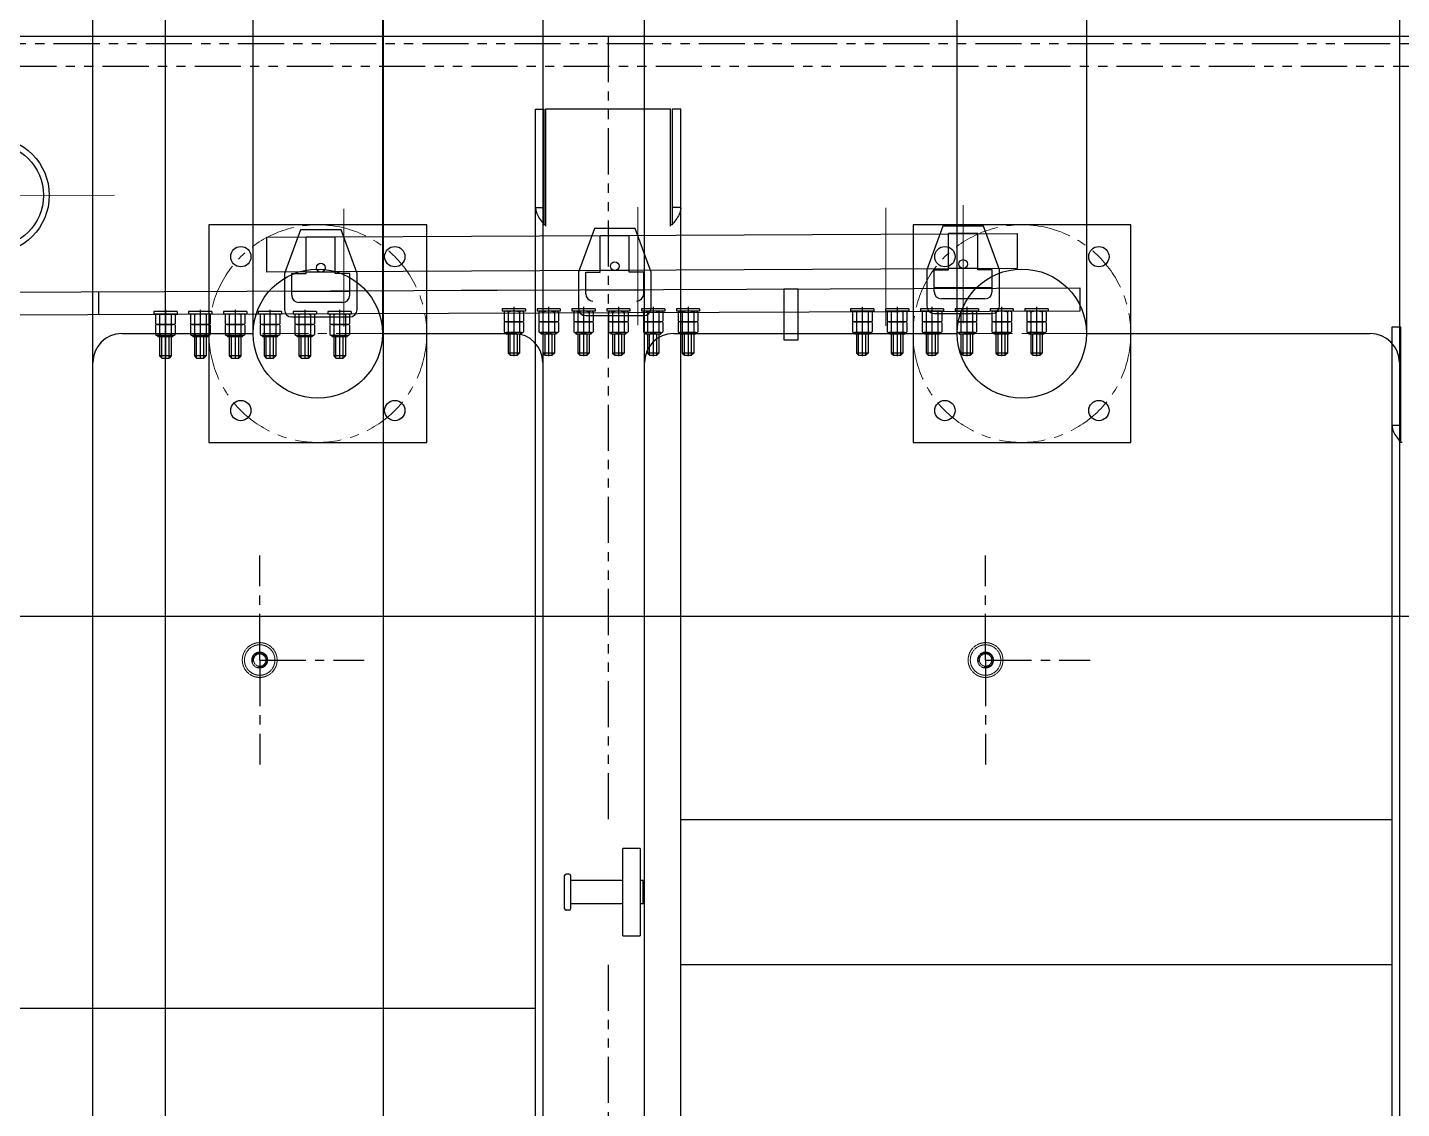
# Model space of a CAD drawing. Extents: x 61367 to 140945, y -1257 to 25588.
# Drawn here: x 89192 to 90138, y 14913 to 15658 of the extents above; entities that cross this region are included whole.
import ezdxf

# ---------------------------------------------------------------- set-up
doc = ezdxf.new("R2010")
doc.units = 0
doc.header["$MEASUREMENT"] = 0
for name, pattern in [('CENTER', [50.8, 31.75, -6.35, 6.35, -6.35]), ('EB_DASH', [6, 3, -3]), ('HIDDEN', [0.375, 0.25, -0.125]), ('PHANTOM', [63.5, 31.75, -6.35, 6.35, -6.35, 6.35, -6.35])]:
    doc.linetypes.add(name, pattern=pattern)
doc.layers.get('0').update_dxf_attribs({"linetype": 'CONTINUOUS'})
for name, color, linetype in [('03-JI-ZHUN-XIAN', 7, 'CONTINUOUS'), ('05-JI-ZHUN-ZHOU', 7, 'CONTINUOUS'), ('1', 2, 'CONTINUOUS'), ('2', 4, 'CENTER'), ('DEFAULT_3', 7, 'PHANTOM')]:
    doc.layers.add(name, color=color, linetype=linetype)
for name, color, linetype, lineweight in [('3中心线', 1, 'CENTER', 20), ('CEN', 1, 'CENTER', 18), ('DEFAULT_2', 8, 'EB_DASH', 0), ('THICK', 7, 'CONTINUOUS', 0), ('中心线', 1, 'CENTER', 9)]:
    doc.layers.add(name, color=color, linetype=linetype, lineweight=lineweight)

# ---------------------------------------------------------------- blocks, each defined once
blk = doc.blocks.new('A$Cd78e76be')
at = {"color": 101}
for p, q in [((-1459.51, 485.95), (-1459.51, 785.95)), ((-1370.51, 785.95), (-1370.51, 485.95)), ((-974.5, 485.95), (-974.5, 785.95)), ((-885.5, 785.95), (-885.5, 485.95)), ((-1570.01, -944.05), (-1570.01, 765.95)), ((-1260.01, 765.95), (-1260.01, -944.05)), ((-1190, -944.05), (-1190, 765.95)), ((-670, 765.95), (-670, -944.05)), ((-1340.01, 560.95), (-1490.01, 560.95)), ((-1490.01, 560.95), (-1490.01, 410.95)), ((-1340.01, 410.95), (-1340.01, 560.95)), ((-855, 560.95), (-1005, 560.95)), ((-1005, 560.95), (-1005, 410.95)), ((-984.46, 559.91), (-995.46, 529.91)), ((-956.46, 559.91), (-984.46, 559.91)), ((-945.46, 529.91), (-956.46, 559.91)), ((-855, 410.95), (-855, 560.95)), ((-1450.15, 552.39), (-933.31, 554.91)), ((-1450.15, 528.39), (-1450.15, 552.39)), ((-1426.99, 557.39), (-1437.99, 527.39)), ((-1398.99, 557.39), (-1426.99, 557.39)), ((-1402.99, 552.39), (-1422.99, 552.39)), ((-1422.99, 527.39), (-1422.99, 552.39)), ((-1402.99, 552.39), (-1422.99, 552.39)), ((-1402.99, 527.39), (-1402.99, 552.39)), ((-1387.99, 527.39), (-1398.99, 557.39)), ((-1224.48, 558.37), (-1235.48, 528.37)), ((-1196.48, 558.37), (-1224.48, 558.37)), ((-1200.48, 553.37), (-1220.48, 553.37)), ((-1220.48, 528.37), (-1220.48, 553.37)), ((-1200.48, 553.37), (-1220.48, 553.37)), ((-1200.48, 528.37), (-1200.48, 553.37)), ((-1185.48, 528.37), (-1196.48, 558.37)), ((-960.46, 554.91), (-980.46, 554.91)), ((-980.46, 529.91), (-980.46, 554.91)), ((-960.46, 554.91), (-980.46, 554.91)), ((-960.46, 529.91), (-960.46, 554.91)), ((-933.31, 554.91), (-933.31, 530.91)), ((-933.31, 530.91), (-1450.15, 528.39)), ((-960.46, 530.91), (-980.46, 530.91)), ((-1437.99, 527.39), (-1437.99, 502.39)), ((-1432.99, 512.39), (-1432.99, 527.39)), ((-1432.99, 527.39), (-1422.99, 527.39)), ((-1402.99, 528.39), (-1422.99, 528.39)), ((-1392.99, 527.39), (-1402.99, 527.39)), ((-1392.99, 512.39), (-1392.99, 527.39)), ((-1387.99, 502.39), (-1387.99, 527.39)), ((-1235.48, 528.37), (-1235.48, 503.37)), ((-1230.48, 513.37), (-1230.48, 528.37)), ((-1230.48, 528.37), (-1220.48, 528.37)), ((-1200.48, 529.37), (-1220.48, 529.37)), ((-1190.48, 528.37), (-1200.48, 528.37)), ((-1190.48, 513.37), (-1190.48, 528.37)), ((-1185.48, 503.37), (-1185.48, 528.37)), ((-995.46, 529.91), (-995.46, 504.91)), ((-990.46, 514.91), (-990.46, 529.91)), ((-990.46, 529.91), (-980.46, 529.91)), ((-950.46, 529.91), (-960.46, 529.91)), ((-950.46, 514.91), (-950.46, 529.91)), ((-945.46, 504.91), (-945.46, 529.91)), ((-1757, 514.1), (-889.98, 517.41)), ((-1565.99, 514.89), (-1565.99, 498.89)), ((-1392.99, 514.89), (-1432.99, 514.89)), ((-1190.48, 515.87), (-1230.48, 515.87)), ((-1084.04, 516.67), (-1094.04, 516.66)), ((-1094.04, 516.66), (-1094.04, 481.61)), ((-1084.04, 481.61), (-1084.04, 516.67)), ((-950.46, 517.41), (-990.46, 517.41)), ((-889.98, 517.41), (-889.98, 501.41)), ((-1397.99, 507.39), (-1427.99, 507.39)), ((-1287.99, 502.99), (-1287.99, 501.32)), ((-1271.99, 502.99), (-1287.99, 502.99)), ((-1271.99, 502.99), (-1271.99, 501.32)), ((-1263.99, 502.99), (-1263.99, 501.32)), ((-1247.99, 502.99), (-1263.99, 502.99)), ((-1247.99, 502.99), (-1247.99, 501.32)), ((-1239.99, 502.99), (-1239.99, 501.32)), ((-1223.99, 502.99), (-1239.99, 502.99)), ((-1223.99, 502.99), (-1223.99, 501.32)), ((-1215.99, 502.99), (-1215.99, 501.32)), ((-1199.99, 502.99), (-1215.99, 502.99)), ((-1199.99, 502.99), (-1199.99, 501.32)), ((-1191.99, 502.99), (-1191.99, 501.32)), ((-1175.99, 502.99), (-1191.99, 502.99)), ((-1175.99, 502.99), (-1175.99, 501.32)), ((-1167.99, 502.99), (-1167.99, 501.32)), ((-1151.99, 502.99), (-1167.99, 502.99)), ((-1151.99, 502.99), (-1151.99, 501.32)), ((-1047.96, 502.99), (-1047.96, 501.32)), ((-1031.96, 502.99), (-1047.96, 502.99)), ((-1031.96, 502.99), (-1031.96, 501.32)), ((-1023.96, 502.99), (-1023.96, 501.32)), ((-1007.96, 502.99), (-1023.96, 502.99)), ((-1007.96, 502.99), (-1007.96, 501.32)), ((-999.96, 502.99), (-999.96, 501.32)), ((-983.96, 502.99), (-999.96, 502.99)), ((-955.46, 509.91), (-985.46, 509.91)), ((-983.96, 502.99), (-983.96, 501.32)), ((-975.96, 502.99), (-975.96, 501.32)), ((-959.96, 502.99), (-975.96, 502.99)), ((-959.96, 502.99), (-959.96, 501.32)), ((-951.96, 502.99), (-951.96, 501.32)), ((-935.96, 502.99), (-951.96, 502.99)), ((-935.96, 502.99), (-935.96, 501.32)), ((-927.96, 502.99), (-927.96, 501.32)), ((-911.96, 502.99), (-927.96, 502.99)), ((-911.96, 502.99), (-911.96, 501.32)), ((-889.98, 501.41), (-1757, 498.1)), ((-1528, 501.1), (-1528, 499.43)), ((-1512, 501.1), (-1528, 501.1)), ((-1512, 499.43), (-1528, 499.43)), ((-1526.75, 498.93), (-1526.75, 492.73)), ((-1525.37, 492.23), (-1514.62, 492.23)), ((-1514.62, 492.23), (-1525.37, 492.23)), ((-1524, 499.43), (-1524, 492.73)), ((-1516, 499.43), (-1516, 492.73)), ((-1513.25, 498.93), (-1513.25, 492.73)), ((-1512, 501.1), (-1512, 499.43)), ((-1504, 501.1), (-1504, 499.43)), ((-1488, 501.1), (-1504, 501.1)), ((-1488, 499.43), (-1504, 499.43)), ((-1502.75, 498.93), (-1502.75, 492.73)), ((-1501.37, 492.23), (-1490.62, 492.23)), ((-1490.62, 492.23), (-1501.37, 492.23)), ((-1500, 499.43), (-1500, 492.73)), ((-1492, 499.43), (-1492, 492.73)), ((-1489.25, 498.93), (-1489.25, 492.73)), ((-1488, 501.1), (-1488, 499.43)), ((-1480, 501.1), (-1480, 499.43)), ((-1464, 501.1), (-1480, 501.1)), ((-1464, 499.43), (-1480, 499.43)), ((-1478.75, 498.93), (-1478.75, 492.73)), ((-1477.37, 492.23), (-1466.62, 492.23)), ((-1466.62, 492.23), (-1477.37, 492.23)), ((-1476, 499.43), (-1476, 492.73)), ((-1468, 499.43), (-1468, 492.73)), ((-1465.25, 498.93), (-1465.25, 492.73)), ((-1464, 501.1), (-1464, 499.43)), ((-1456, 501.1), (-1456, 499.43)), ((-1440, 501.1), (-1456, 501.1)), ((-1440, 499.43), (-1456, 499.43)), ((-1454.75, 498.93), (-1454.75, 492.73)), ((-1453.37, 492.23), (-1442.62, 492.23)), ((-1442.62, 492.23), (-1453.37, 492.23)), ((-1452, 499.43), (-1452, 492.73)), ((-1444, 499.43), (-1444, 492.73)), ((-1441.25, 498.93), (-1441.25, 492.73)), ((-1440, 501.1), (-1440, 499.43)), ((-1432.99, 497.39), (-1392.99, 497.39)), ((-1432, 501.1), (-1432, 499.43)), ((-1416, 501.1), (-1432, 501.1)), ((-1416, 499.43), (-1432, 499.43)), ((-1430.75, 498.93), (-1430.75, 492.73)), ((-1429.37, 492.23), (-1418.62, 492.23)), ((-1418.62, 492.23), (-1429.37, 492.23)), ((-1428, 499.43), (-1428, 492.73)), ((-1420, 499.43), (-1420, 492.73)), ((-1417.25, 498.93), (-1417.25, 492.73)), ((-1416, 501.1), (-1416, 499.43)), ((-1408, 501.1), (-1408, 499.43)), ((-1392, 501.1), (-1408, 501.1)), ((-1392, 499.43), (-1408, 499.43)), ((-1406.75, 498.93), (-1406.75, 492.73)), ((-1405.37, 492.23), (-1394.62, 492.23)), ((-1394.62, 492.23), (-1405.37, 492.23)), ((-1404, 499.43), (-1404, 492.73)), ((-1396, 499.43), (-1396, 492.73)), ((-1393.25, 498.93), (-1393.25, 492.73)), ((-1392, 501.1), (-1392, 499.43)), ((-1271.99, 501.32), (-1287.99, 501.32)), ((-1286.74, 500.82), (-1286.74, 494.62)), ((-1286.74, 493.62), (-1286.74, 487.12)), ((-1285.36, 494.12), (-1274.61, 494.12)), ((-1274.61, 494.12), (-1285.36, 494.12)), ((-1283.99, 501.32), (-1283.99, 494.62)), ((-1283.99, 493.62), (-1283.99, 487.12)), ((-1275.99, 501.32), (-1275.99, 494.62)), ((-1275.99, 493.62), (-1275.99, 487.12)), ((-1273.24, 500.82), (-1273.24, 494.62)), ((-1273.24, 493.62), (-1273.24, 487.12)), ((-1247.99, 501.32), (-1263.99, 501.32)), ((-1262.74, 500.82), (-1262.74, 494.62)), ((-1262.74, 493.62), (-1262.74, 487.12)), ((-1261.36, 494.12), (-1250.61, 494.12)), ((-1250.61, 494.12), (-1261.36, 494.12)), ((-1259.99, 501.32), (-1259.99, 494.62)), ((-1259.99, 493.62), (-1259.99, 487.12)), ((-1251.99, 501.32), (-1251.99, 494.62)), ((-1251.99, 493.62), (-1251.99, 487.12)), ((-1249.24, 500.82), (-1249.24, 494.62)), ((-1249.24, 493.62), (-1249.24, 487.12)), ((-1223.99, 501.32), (-1239.99, 501.32)), ((-1238.74, 500.82), (-1238.74, 494.62)), ((-1238.74, 493.62), (-1238.74, 487.12)), ((-1237.36, 494.12), (-1226.61, 494.12)), ((-1226.61, 494.12), (-1237.36, 494.12)), ((-1235.99, 501.32), (-1235.99, 494.62)), ((-1235.99, 493.62), (-1235.99, 487.12)), ((-1230.48, 498.37), (-1190.48, 498.37)), ((-1227.99, 501.32), (-1227.99, 494.62)), ((-1227.99, 493.62), (-1227.99, 487.12)), ((-1225.24, 500.82), (-1225.24, 494.62)), ((-1225.24, 493.62), (-1225.24, 487.12)), ((-1199.99, 501.32), (-1215.99, 501.32)), ((-1214.74, 500.82), (-1214.74, 494.62)), ((-1214.74, 493.62), (-1214.74, 487.12)), ((-1213.36, 494.12), (-1202.61, 494.12)), ((-1202.61, 494.12), (-1213.36, 494.12)), ((-1211.99, 501.32), (-1211.99, 494.62)), ((-1211.99, 493.62), (-1211.99, 487.12)), ((-1203.99, 501.32), (-1203.99, 494.62)), ((-1203.99, 493.62), (-1203.99, 487.12)), ((-1201.24, 500.82), (-1201.24, 494.62)), ((-1201.24, 493.62), (-1201.24, 487.12)), ((-1175.99, 501.32), (-1191.99, 501.32)), ((-1190.74, 500.82), (-1190.74, 494.62)), ((-1190.74, 493.62), (-1190.74, 487.12)), ((-1189.36, 494.12), (-1178.61, 494.12)), ((-1178.61, 494.12), (-1189.36, 494.12)), ((-1187.99, 501.32), (-1187.99, 494.62)), ((-1187.99, 493.62), (-1187.99, 487.12)), ((-1179.99, 501.32), (-1179.99, 494.62)), ((-1179.99, 493.62), (-1179.99, 487.12)), ((-1177.24, 500.82), (-1177.24, 494.62)), ((-1177.24, 493.62), (-1177.24, 487.12)), ((-1151.99, 501.32), (-1167.99, 501.32)), ((-1166.74, 500.82), (-1166.74, 494.62)), ((-1166.74, 493.62), (-1166.74, 487.12)), ((-1165.36, 494.12), (-1154.61, 494.12)), ((-1154.61, 494.12), (-1165.36, 494.12)), ((-1163.99, 501.32), (-1163.99, 494.62)), ((-1163.99, 493.62), (-1163.99, 487.12)), ((-1155.99, 501.32), (-1155.99, 494.62)), ((-1155.99, 493.62), (-1155.99, 487.12)), ((-1153.24, 500.82), (-1153.24, 494.62)), ((-1153.24, 493.62), (-1153.24, 487.12)), ((-1031.96, 501.32), (-1047.96, 501.32)), ((-1046.71, 500.82), (-1046.71, 494.62)), ((-1046.71, 493.62), (-1046.71, 487.12)), ((-1045.34, 494.12), (-1034.59, 494.12)), ((-1034.59, 494.12), (-1045.34, 494.12)), ((-1043.96, 501.32), (-1043.96, 494.62)), ((-1043.96, 493.62), (-1043.96, 487.12)), ((-1035.96, 501.32), (-1035.96, 494.62)), ((-1035.96, 493.62), (-1035.96, 487.12)), ((-1033.21, 500.82), (-1033.21, 494.62)), ((-1033.21, 493.62), (-1033.21, 487.12)), ((-1007.96, 501.32), (-1023.96, 501.32)), ((-1022.71, 500.82), (-1022.71, 494.62)), ((-1022.71, 493.62), (-1022.71, 487.12)), ((-1021.34, 494.12), (-1010.59, 494.12)), ((-1010.59, 494.12), (-1021.34, 494.12)), ((-1019.96, 501.32), (-1019.96, 494.62)), ((-1019.96, 493.62), (-1019.96, 487.12)), ((-1011.96, 501.32), (-1011.96, 494.62)), ((-1011.96, 493.62), (-1011.96, 487.12)), ((-1009.21, 500.82), (-1009.21, 494.62)), ((-1009.21, 493.62), (-1009.21, 487.12)), ((-983.96, 501.32), (-999.96, 501.32)), ((-998.71, 500.82), (-998.71, 494.62)), ((-998.71, 493.62), (-998.71, 487.12)), ((-997.34, 494.12), (-986.59, 494.12)), ((-986.59, 494.12), (-997.34, 494.12)), ((-995.96, 501.32), (-995.96, 494.62)), ((-995.96, 493.62), (-995.96, 487.12)), ((-990.46, 499.91), (-950.46, 499.91)), ((-987.96, 501.32), (-987.96, 494.62)), ((-987.96, 493.62), (-987.96, 487.12)), ((-985.21, 500.82), (-985.21, 494.62)), ((-985.21, 493.62), (-985.21, 487.12)), ((-959.96, 501.32), (-975.96, 501.32)), ((-974.71, 500.82), (-974.71, 494.62)), ((-974.71, 493.62), (-974.71, 487.12)), ((-973.34, 494.12), (-962.59, 494.12)), ((-962.59, 494.12), (-973.34, 494.12)), ((-971.96, 501.32), (-971.96, 494.62)), ((-971.96, 493.62), (-971.96, 487.12)), ((-963.96, 501.32), (-963.96, 494.62)), ((-963.96, 493.62), (-963.96, 487.12)), ((-961.21, 500.82), (-961.21, 494.62)), ((-961.21, 493.62), (-961.21, 487.12)), ((-935.96, 501.32), (-951.96, 501.32)), ((-950.71, 500.82), (-950.71, 494.62)), ((-950.71, 493.62), (-950.71, 487.12)), ((-949.34, 494.12), (-938.59, 494.12)), ((-938.59, 494.12), (-949.34, 494.12)), ((-947.96, 501.32), (-947.96, 494.62)), ((-947.96, 493.62), (-947.96, 487.12)), ((-939.96, 501.32), (-939.96, 494.62)), ((-939.96, 493.62), (-939.96, 487.12)), ((-937.21, 500.82), (-937.21, 494.62)), ((-937.21, 493.62), (-937.21, 487.12)), ((-911.96, 501.32), (-927.96, 501.32)), ((-926.71, 500.82), (-926.71, 494.62)), ((-926.71, 493.62), (-926.71, 487.12)), ((-925.34, 494.12), (-914.59, 494.12)), ((-914.59, 494.12), (-925.34, 494.12)), ((-923.96, 501.32), (-923.96, 494.62)), ((-923.96, 493.62), (-923.96, 487.12)), ((-915.96, 501.32), (-915.96, 494.62)), ((-915.96, 493.62), (-915.96, 487.12)), ((-913.21, 500.82), (-913.21, 494.62)), ((-913.21, 493.62), (-913.21, 487.12)), ((-1550.01, 485.95), (-1459.51, 485.95)), ((-1526.75, 491.73), (-1526.75, 485.23)), ((-1514.62, 484.73), (-1525.37, 484.73)), ((-1515.1, 483.73), (-1524.9, 483.73)), ((-1524, 491.73), (-1524, 485.23)), ((-1524, 483.73), (-1524, 470.6)), ((-1516, 491.73), (-1516, 485.23)), ((-1516, 483.73), (-1516, 470.6)), ((-1513.25, 491.73), (-1513.25, 485.23)), ((-1502.75, 491.73), (-1502.75, 485.23)), ((-1490.62, 484.73), (-1501.37, 484.73)), ((-1491.1, 483.73), (-1500.9, 483.73)), ((-1500, 491.73), (-1500, 485.23)), ((-1500, 483.73), (-1500, 470.6)), ((-1492, 491.73), (-1492, 485.23)), ((-1492, 483.73), (-1492, 470.6)), ((-1489.25, 491.73), (-1489.25, 485.23)), ((-1478.75, 491.73), (-1478.75, 485.23)), ((-1466.62, 484.73), (-1477.37, 484.73)), ((-1467.1, 483.73), (-1476.9, 483.73)), ((-1476, 491.73), (-1476, 485.23)), ((-1476, 483.73), (-1476, 470.6)), ((-1468, 491.73), (-1468, 485.23)), ((-1468, 483.73), (-1468, 470.6)), ((-1465.25, 491.73), (-1465.25, 485.23)), ((-1454.75, 491.73), (-1454.75, 485.23)), ((-1442.62, 484.73), (-1453.37, 484.73)), ((-1443.1, 483.73), (-1452.9, 483.73)), ((-1452, 491.73), (-1452, 485.23)), ((-1452, 483.73), (-1452, 470.6)), ((-1444, 491.73), (-1444, 485.23)), ((-1444, 483.73), (-1444, 470.6)), ((-1441.25, 491.73), (-1441.25, 485.23)), ((-1430.75, 491.73), (-1430.75, 485.23)), ((-1418.62, 484.73), (-1429.37, 484.73)), ((-1419.1, 483.73), (-1428.9, 483.73)), ((-1428, 491.73), (-1428, 485.23)), ((-1428, 483.73), (-1428, 470.6)), ((-1420, 491.73), (-1420, 485.23)), ((-1420, 483.73), (-1420, 470.6)), ((-1417.25, 491.73), (-1417.25, 485.23)), ((-1406.75, 491.73), (-1406.75, 485.23)), ((-1394.62, 484.73), (-1405.37, 484.73)), ((-1395.1, 483.73), (-1404.9, 483.73)), ((-1404, 491.73), (-1404, 485.23)), ((-1404, 483.73), (-1404, 470.6)), ((-1396, 491.73), (-1396, 485.23)), ((-1396, 483.73), (-1396, 470.6)), ((-1393.25, 491.73), (-1393.25, 485.23)), ((-1370.51, 485.95), (-1280.01, 485.95)), ((-1274.61, 486.62), (-1285.36, 486.62)), ((-1275.08, 485.62), (-1284.89, 485.62)), ((-1283.99, 485.62), (-1283.99, 472.49)), ((-1275.99, 485.62), (-1275.99, 472.49)), ((-1250.61, 486.62), (-1261.36, 486.62)), ((-1251.08, 485.62), (-1260.89, 485.62)), ((-1259.99, 485.62), (-1259.99, 472.49)), ((-1251.99, 485.62), (-1251.99, 472.49)), ((-1226.61, 486.62), (-1237.36, 486.62)), ((-1227.08, 485.62), (-1236.89, 485.62)), ((-1235.99, 485.62), (-1235.99, 472.49)), ((-1227.99, 485.62), (-1227.99, 472.49)), ((-1202.61, 486.62), (-1213.36, 486.62)), ((-1203.08, 485.62), (-1212.89, 485.62)), ((-1211.99, 485.62), (-1211.99, 472.49)), ((-1203.99, 485.62), (-1203.99, 472.49)), ((-1178.61, 486.62), (-1189.36, 486.62)), ((-1179.08, 485.62), (-1188.89, 485.62)), ((-1187.99, 485.62), (-1187.99, 472.49)), ((-1179.99, 485.62), (-1179.99, 472.49)), ((-1170, 485.95), (-974.5, 485.95)), ((-1154.61, 486.62), (-1165.36, 486.62)), ((-1155.08, 485.62), (-1164.89, 485.62)), ((-1163.99, 485.62), (-1163.99, 472.49)), ((-1155.99, 485.62), (-1155.99, 472.49)), ((-1034.59, 486.62), (-1045.34, 486.62)), ((-1035.06, 485.62), (-1044.87, 485.62)), ((-1043.96, 485.62), (-1043.96, 472.49)), ((-1035.96, 485.62), (-1035.96, 472.49)), ((-1010.59, 486.62), (-1021.34, 486.62)), ((-1011.06, 485.62), (-1020.87, 485.62)), ((-1019.96, 485.62), (-1019.96, 472.49)), ((-1011.96, 485.62), (-1011.96, 472.49)), ((-986.59, 486.62), (-997.34, 486.62)), ((-987.06, 485.62), (-996.87, 485.62)), ((-995.96, 485.62), (-995.96, 472.49)), ((-987.96, 485.62), (-987.96, 472.49)), ((-962.59, 486.62), (-973.34, 486.62)), ((-963.06, 485.62), (-972.87, 485.62)), ((-971.96, 485.62), (-971.96, 472.49)), ((-963.96, 485.62), (-963.96, 472.49)), ((-938.59, 486.62), (-949.34, 486.62)), ((-939.06, 485.62), (-948.87, 485.62)), ((-947.96, 485.62), (-947.96, 472.49)), ((-939.96, 485.62), (-939.96, 472.49)), ((-914.59, 486.62), (-925.34, 486.62)), ((-915.06, 485.62), (-924.87, 485.62)), ((-923.96, 485.62), (-923.96, 472.49)), ((-915.96, 485.62), (-915.96, 472.49)), ((-885.5, 485.95), (-690, 485.95)), ((-1094.04, 481.61), (-1084.04, 481.61)), ((-1516, 470.6), (-1524, 470.6)), ((-1524, 470.6), (-1522.5, 469.1)), ((-1522.5, 469.1), (-1517.5, 469.1)), ((-1516, 470.6), (-1517.5, 469.1)), ((-1492, 470.6), (-1500, 470.6)), ((-1500, 470.6), (-1498.5, 469.1)), ((-1498.5, 469.1), (-1493.5, 469.1)), ((-1492, 470.6), (-1493.5, 469.1)), ((-1468, 470.6), (-1476, 470.6)), ((-1476, 470.6), (-1474.5, 469.1)), ((-1474.5, 469.1), (-1469.5, 469.1)), ((-1468, 470.6), (-1469.5, 469.1)), ((-1444, 470.6), (-1452, 470.6)), ((-1452, 470.6), (-1450.5, 469.1)), ((-1450.5, 469.1), (-1445.5, 469.1)), ((-1444, 470.6), (-1445.5, 469.1)), ((-1420, 470.6), (-1428, 470.6)), ((-1428, 470.6), (-1426.5, 469.1)), ((-1426.5, 469.1), (-1421.5, 469.1)), ((-1420, 470.6), (-1421.5, 469.1)), ((-1396, 470.6), (-1404, 470.6)), ((-1404, 470.6), (-1402.5, 469.1)), ((-1402.5, 469.1), (-1397.5, 469.1)), ((-1396, 470.6), (-1397.5, 469.1)), ((-1275.99, 472.49), (-1283.99, 472.49)), ((-1283.99, 472.49), (-1282.49, 470.99)), ((-1282.49, 470.99), (-1277.49, 470.99)), ((-1275.99, 472.49), (-1277.49, 470.99)), ((-1251.99, 472.49), (-1259.99, 472.49)), ((-1259.99, 472.49), (-1258.49, 470.99)), ((-1258.49, 470.99), (-1253.49, 470.99)), ((-1251.99, 472.49), (-1253.49, 470.99)), ((-1227.99, 472.49), (-1235.99, 472.49)), ((-1235.99, 472.49), (-1234.49, 470.99)), ((-1234.49, 470.99), (-1229.49, 470.99)), ((-1227.99, 472.49), (-1229.49, 470.99)), ((-1203.99, 472.49), (-1211.99, 472.49)), ((-1211.99, 472.49), (-1210.49, 470.99)), ((-1210.49, 470.99), (-1205.49, 470.99)), ((-1203.99, 472.49), (-1205.49, 470.99)), ((-1179.99, 472.49), (-1187.99, 472.49)), ((-1187.99, 472.49), (-1186.49, 470.99)), ((-1186.49, 470.99), (-1181.49, 470.99)), ((-1179.99, 472.49), (-1181.49, 470.99)), ((-1155.99, 472.49), (-1163.99, 472.49)), ((-1163.99, 472.49), (-1162.49, 470.99)), ((-1162.49, 470.99), (-1157.49, 470.99)), ((-1155.99, 472.49), (-1157.49, 470.99)), ((-1035.96, 472.49), (-1043.96, 472.49)), ((-1043.96, 472.49), (-1042.46, 470.99)), ((-1042.46, 470.99), (-1037.46, 470.99)), ((-1035.96, 472.49), (-1037.46, 470.99)), ((-1011.96, 472.49), (-1019.96, 472.49)), ((-1019.96, 472.49), (-1018.46, 470.99)), ((-1018.46, 470.99), (-1013.46, 470.99)), ((-1011.96, 472.49), (-1013.46, 470.99)), ((-987.96, 472.49), (-995.96, 472.49)), ((-995.96, 472.49), (-994.46, 470.99)), ((-994.46, 470.99), (-989.46, 470.99)), ((-987.96, 472.49), (-989.46, 470.99)), ((-963.96, 472.49), (-971.96, 472.49)), ((-971.96, 472.49), (-970.46, 470.99)), ((-970.46, 470.99), (-965.46, 470.99)), ((-963.96, 472.49), (-965.46, 470.99)), ((-939.96, 472.49), (-947.96, 472.49)), ((-947.96, 472.49), (-946.46, 470.99)), ((-946.46, 470.99), (-941.46, 470.99)), ((-939.96, 472.49), (-941.46, 470.99)), ((-915.96, 472.49), (-923.96, 472.49)), ((-923.96, 472.49), (-922.46, 470.99)), ((-922.46, 470.99), (-917.46, 470.99)), ((-915.96, 472.49), (-917.46, 470.99)), ((-1490.01, 410.95), (-1340.01, 410.95)), ((-1005, 410.95), (-855, 410.95)), ((-430.04, 290.95), (-2000.04, 290.95))]:
    blk.add_line(p, q, dxfattribs=at)
at = {"color": 101, "linetype": 'Continuous'}
for p, q in [((-1192.99, 130.95), (-1204.99, 130.95)), ((-1204.99, 70.95), (-1204.99, 130.95)), ((-1192.99, 130.95), (-1192.99, 70.95)), ((-1244.99, 89.45), (-1244.99, 112.45)), ((-1241.99, 113.45), (-1243.99, 113.45)), ((-1240.99, 112.45), (-1240.99, 89.45)), ((-1204.99, 108.95), (-1240.99, 108.95)), ((-1190.99, 108.95), (-1192.99, 108.95)), ((-1190.99, 92.95), (-1190.99, 108.95)), ((-1241.99, 88.45), (-1243.99, 88.45)), ((-1204.99, 92.95), (-1240.99, 92.95)), ((-1190.99, 92.95), (-1192.99, 92.95)), ((-1204.99, 70.95), (-1192.99, 70.95))]:
    blk.add_line(p, q, dxfattribs=at)
at = {"color": 101}
for centre, radius in [((-1640, 581.25), 40), ((-1640, 581.25), 36), ((-1468.04, 538.98), 7), ((-1361.98, 538.99), 7), ((-983.03, 538.98), 7), ((-876.96, 538.99), 7), ((-1415.01, 485.95), 44.5), ((-1412.99, 531.39), 3), ((-1210.48, 532.37), 3), ((-930, 485.95), 44.5), ((-970.46, 533.91), 3), ((-1468.04, 432.92), 7), ((-1361.97, 432.92), 7), ((-983.03, 432.92), 7), ((-876.96, 432.92), 7)]:
    blk.add_circle(centre, radius, dxfattribs=at)
for centre, radius, start, end in [((-1427.99, 512.39), 5, 180, 270), ((-1397.99, 512.39), 5, 270, 0), ((-1225.48, 513.37), 5, 180, 270), ((-1195.48, 513.37), 5, 270, 0), ((-985.46, 514.91), 5, 180, 270), ((-955.46, 514.91), 5, 270, 0), ((-1432.99, 502.39), 5, 180, 270), ((-1392.99, 502.39), 5, 270, 0), ((-1230.48, 503.37), 5, 180, 270), ((-1190.48, 503.37), 5, 270, 0), ((-990.46, 504.91), 5, 180, 270), ((-950.46, 504.91), 5, 270, 0), ((-1525.37, 497.29), 2.14, 50.03379, 129.96621), ((-1525.37, 494.37), 2.14, 230.03379, 309.96621), ((-1525.37, 490.09), 2.14, 50.03379, 129.96621), ((-1520, 483.18), 16.25, 75.74997, 104.25003), ((-1520, 508.48), 16.25, 255.74997, 284.25003), ((-1520, 475.98), 16.25, 75.74997, 104.25003), ((-1514.62, 497.29), 2.14, 50.03379, 129.96621), ((-1514.62, 494.37), 2.14, 230.03379, 309.96621), ((-1514.62, 490.09), 2.14, 50.03379, 129.96621), ((-1501.37, 497.29), 2.14, 50.03379, 129.96621), ((-1501.37, 494.37), 2.14, 230.03379, 309.96621), ((-1501.37, 490.09), 2.14, 50.03379, 129.96621), ((-1496, 483.18), 16.25, 75.74997, 104.25003), ((-1496, 508.48), 16.25, 255.74997, 284.25003), ((-1496, 475.98), 16.25, 75.74997, 104.25003), ((-1490.62, 497.29), 2.14, 50.03379, 129.96621), ((-1490.62, 494.37), 2.14, 230.03379, 309.96621), ((-1490.62, 490.09), 2.14, 50.03379, 129.96621), ((-1477.37, 497.29), 2.14, 50.03379, 129.96621), ((-1477.37, 494.37), 2.14, 230.03379, 309.96621), ((-1477.37, 490.09), 2.14, 50.03379, 129.96621), ((-1472, 483.18), 16.25, 75.74997, 104.25003), ((-1472, 508.48), 16.25, 255.74997, 284.25003), ((-1472, 475.98), 16.25, 75.74997, 104.25003), ((-1466.62, 497.29), 2.14, 50.03379, 129.96621), ((-1466.62, 494.37), 2.14, 230.03379, 309.96621), ((-1466.62, 490.09), 2.14, 50.03379, 129.96621), ((-1453.37, 497.29), 2.14, 50.03379, 129.96621), ((-1453.37, 494.37), 2.14, 230.03379, 309.96621), ((-1453.37, 490.09), 2.14, 50.03379, 129.96621), ((-1448, 483.18), 16.25, 75.74997, 104.25003), ((-1448, 508.48), 16.25, 255.74997, 284.25003), ((-1448, 475.98), 16.25, 75.74997, 104.25003), ((-1442.62, 497.29), 2.14, 50.03379, 129.96621), ((-1442.62, 494.37), 2.14, 230.03379, 309.96621), ((-1442.62, 490.09), 2.14, 50.03379, 129.96621), ((-1429.37, 497.29), 2.14, 50.03379, 129.96621), ((-1429.37, 494.37), 2.14, 230.03379, 309.96621), ((-1429.37, 490.09), 2.14, 50.03379, 129.96621), ((-1424, 483.18), 16.25, 75.74997, 104.25003), ((-1424, 508.48), 16.25, 255.74997, 284.25003), ((-1424, 475.98), 16.25, 75.74997, 104.25003), ((-1418.62, 497.29), 2.14, 50.03379, 129.96621), ((-1418.62, 494.37), 2.14, 230.03379, 309.96621), ((-1418.62, 490.09), 2.14, 50.03379, 129.96621), ((-1405.37, 497.29), 2.14, 50.03379, 129.96621), ((-1405.37, 494.37), 2.14, 230.03379, 309.96621), ((-1405.37, 490.09), 2.14, 50.03379, 129.96621), ((-1400, 483.18), 16.25, 75.74997, 104.25003), ((-1400, 508.48), 16.25, 255.74997, 284.25003), ((-1400, 475.98), 16.25, 75.74997, 104.25003), ((-1394.62, 497.29), 2.14, 50.03379, 129.96621), ((-1394.62, 494.37), 2.14, 230.03379, 309.96621), ((-1394.62, 490.09), 2.14, 50.03379, 129.96621), ((-1285.36, 499.18), 2.14, 50.03379, 129.96621), ((-1285.36, 496.26), 2.14, 230.03379, 309.96621), ((-1285.36, 491.98), 2.14, 50.03379, 129.96621), ((-1279.99, 485.07), 16.25, 75.74997, 104.25003), ((-1279.99, 510.37), 16.25, 255.74997, 284.25003), ((-1279.99, 477.87), 16.25, 75.74997, 104.25003), ((-1274.61, 499.18), 2.14, 50.03379, 129.96621), ((-1274.61, 496.26), 2.14, 230.03379, 309.96621), ((-1274.61, 491.98), 2.14, 50.03379, 129.96621), ((-1261.36, 499.18), 2.14, 50.03379, 129.96621), ((-1261.36, 496.26), 2.14, 230.03379, 309.96621), ((-1261.36, 491.98), 2.14, 50.03379, 129.96621), ((-1255.99, 485.07), 16.25, 75.74997, 104.25003), ((-1255.99, 510.37), 16.25, 255.74997, 284.25003), ((-1255.99, 477.87), 16.25, 75.74997, 104.25003), ((-1250.61, 499.18), 2.14, 50.03379, 129.96621), ((-1250.61, 496.26), 2.14, 230.03379, 309.96621), ((-1250.61, 491.98), 2.14, 50.03379, 129.96621), ((-1237.36, 499.18), 2.14, 50.03379, 129.96621), ((-1237.36, 496.26), 2.14, 230.03379, 309.96621), ((-1237.36, 491.98), 2.14, 50.03379, 129.96621), ((-1231.99, 485.07), 16.25, 75.74997, 104.25003), ((-1231.99, 510.37), 16.25, 255.74997, 284.25003), ((-1231.99, 477.87), 16.25, 75.74997, 104.25003), ((-1226.61, 499.18), 2.14, 50.03379, 129.96621), ((-1226.61, 496.26), 2.14, 230.03379, 309.96621), ((-1226.61, 491.98), 2.14, 50.03379, 129.96621), ((-1213.36, 499.18), 2.14, 50.03379, 129.96621), ((-1213.36, 496.26), 2.14, 230.03379, 309.96621), ((-1213.36, 491.98), 2.14, 50.03379, 129.96621), ((-1207.99, 485.07), 16.25, 75.74997, 104.25003), ((-1207.99, 510.37), 16.25, 255.74997, 284.25003), ((-1207.99, 477.87), 16.25, 75.74997, 104.25003), ((-1202.61, 499.18), 2.14, 50.03379, 129.96621), ((-1202.61, 496.26), 2.14, 230.03379, 309.96621), ((-1202.61, 491.98), 2.14, 50.03379, 129.96621), ((-1189.36, 499.18), 2.14, 50.03379, 129.96621), ((-1189.36, 496.26), 2.14, 230.03379, 309.96621), ((-1189.36, 491.98), 2.14, 50.03379, 129.96621), ((-1183.99, 485.07), 16.25, 75.74997, 104.25003), ((-1183.99, 510.37), 16.25, 255.74997, 284.25003), ((-1183.99, 477.87), 16.25, 75.74997, 104.25003), ((-1178.61, 499.18), 2.14, 50.03379, 129.96621), ((-1178.61, 496.26), 2.14, 230.03379, 309.96621), ((-1178.61, 491.98), 2.14, 50.03379, 129.96621), ((-1165.36, 499.18), 2.14, 50.03379, 129.96621), ((-1165.36, 496.26), 2.14, 230.03379, 309.96621), ((-1165.36, 491.98), 2.14, 50.03379, 129.96621), ((-1159.99, 485.07), 16.25, 75.74997, 104.25003), ((-1159.99, 510.37), 16.25, 255.74997, 284.25003), ((-1159.99, 477.87), 16.25, 75.74997, 104.25003), ((-1154.61, 499.18), 2.14, 50.03379, 129.96621), ((-1154.61, 496.26), 2.14, 230.03379, 309.96621), ((-1154.61, 491.98), 2.14, 50.03379, 129.96621), ((-1045.34, 499.18), 2.14, 50.03379, 129.96621), ((-1045.34, 496.26), 2.14, 230.03379, 309.96621), ((-1045.34, 491.98), 2.14, 50.03379, 129.96621), ((-1039.96, 485.07), 16.25, 75.74997, 104.25003), ((-1039.96, 510.37), 16.25, 255.74997, 284.25003), ((-1039.96, 477.87), 16.25, 75.74997, 104.25003), ((-1034.59, 499.18), 2.14, 50.03379, 129.96621), ((-1034.59, 496.26), 2.14, 230.03379, 309.96621), ((-1034.59, 491.98), 2.14, 50.03379, 129.96621), ((-1021.34, 499.18), 2.14, 50.03379, 129.96621), ((-1021.34, 496.26), 2.14, 230.03379, 309.96621), ((-1021.34, 491.98), 2.14, 50.03379, 129.96621), ((-1015.96, 485.07), 16.25, 75.74997, 104.25003), ((-1015.96, 510.37), 16.25, 255.74997, 284.25003), ((-1015.96, 477.87), 16.25, 75.74997, 104.25003), ((-1010.59, 499.18), 2.14, 50.03379, 129.96621), ((-1010.59, 496.26), 2.14, 230.03379, 309.96621), ((-1010.59, 491.98), 2.14, 50.03379, 129.96621), ((-997.34, 499.18), 2.14, 50.03379, 129.96621), ((-997.34, 496.26), 2.14, 230.03379, 309.96621), ((-997.34, 491.98), 2.14, 50.03379, 129.96621), ((-991.96, 485.07), 16.25, 75.74997, 104.25003), ((-991.96, 510.37), 16.25, 255.74997, 284.25003), ((-991.96, 477.87), 16.25, 75.74997, 104.25003), ((-986.59, 499.18), 2.14, 50.03379, 129.96621), ((-986.59, 496.26), 2.14, 230.03379, 309.96621), ((-986.59, 491.98), 2.14, 50.03379, 129.96621), ((-973.34, 499.18), 2.14, 50.03379, 129.96621), ((-973.34, 496.26), 2.14, 230.03379, 309.96621), ((-973.34, 491.98), 2.14, 50.03379, 129.96621), ((-967.96, 485.07), 16.25, 75.74997, 104.25003), ((-967.96, 510.37), 16.25, 255.74997, 284.25003), ((-967.96, 477.87), 16.25, 75.74997, 104.25003), ((-962.59, 499.18), 2.14, 50.03379, 129.96621), ((-962.59, 496.26), 2.14, 230.03379, 309.96621), ((-962.59, 491.98), 2.14, 50.03379, 129.96621), ((-949.34, 499.18), 2.14, 50.03379, 129.96621), ((-949.34, 496.26), 2.14, 230.03379, 309.96621), ((-949.34, 491.98), 2.14, 50.03379, 129.96621), ((-943.96, 485.07), 16.25, 75.74997, 104.25003), ((-943.96, 510.37), 16.25, 255.74997, 284.25003), ((-943.96, 477.87), 16.25, 75.74997, 104.25003), ((-938.59, 499.18), 2.14, 50.03379, 129.96621), ((-938.59, 496.26), 2.14, 230.03379, 309.96621), ((-938.59, 491.98), 2.14, 50.03379, 129.96621), ((-925.34, 499.18), 2.14, 50.03379, 129.96621), ((-925.34, 496.26), 2.14, 230.03379, 309.96621), ((-925.34, 491.98), 2.14, 50.03379, 129.96621), ((-919.96, 485.07), 16.25, 75.74997, 104.25003), ((-919.96, 510.37), 16.25, 255.74997, 284.25003), ((-919.96, 477.87), 16.25, 75.74997, 104.25003), ((-914.59, 499.18), 2.14, 50.03379, 129.96621), ((-914.59, 496.26), 2.14, 230.03379, 309.96621), ((-914.59, 491.98), 2.14, 50.03379, 129.96621), ((-1550.01, 465.95), 20, 90, 180), ((-1525.37, 486.87), 2.14, 230.03379, 309.96621), ((-1526.39, 483.89), 1.03, 13.00373, 79.2521), ((-1524.9, 484.23), 0.5, 193.00373, 270), ((-1520, 500.98), 16.25, 255.74997, 284.25003), ((-1514.62, 486.87), 2.14, 230.03379, 309.96621), ((-1515.1, 484.23), 0.5, 270, 346.99627), ((-1513.61, 483.89), 1.03, 100.7479, 166.99627), ((-1501.37, 486.87), 2.14, 230.03379, 309.96621), ((-1502.39, 483.89), 1.03, 13.00373, 79.2521), ((-1500.9, 484.23), 0.5, 193.00373, 270), ((-1496, 500.98), 16.25, 255.74997, 284.25003), ((-1490.62, 486.87), 2.14, 230.03379, 309.96621), ((-1491.1, 484.23), 0.5, 270, 346.99627), ((-1489.61, 483.89), 1.03, 100.7479, 166.99627), ((-1477.37, 486.87), 2.14, 230.03379, 309.96621), ((-1478.39, 483.89), 1.03, 13.00373, 79.2521), ((-1476.9, 484.23), 0.5, 193.00373, 270), ((-1472, 500.98), 16.25, 255.74997, 284.25003), ((-1466.62, 486.87), 2.14, 230.03379, 309.96621), ((-1467.1, 484.23), 0.5, 270, 346.99627), ((-1465.61, 483.89), 1.03, 100.7479, 166.99627), ((-1453.37, 486.87), 2.14, 230.03379, 309.96621), ((-1454.39, 483.89), 1.03, 13.00373, 79.2521), ((-1452.9, 484.23), 0.5, 193.00373, 270), ((-1448, 500.98), 16.25, 255.74997, 284.25003), ((-1442.62, 486.87), 2.14, 230.03379, 309.96621), ((-1443.1, 484.23), 0.5, 270, 346.99627), ((-1441.61, 483.89), 1.03, 100.7479, 166.99627), ((-1429.37, 486.87), 2.14, 230.03379, 309.96621), ((-1430.39, 483.89), 1.03, 13.00373, 79.2521), ((-1428.9, 484.23), 0.5, 193.00373, 270), ((-1424, 500.98), 16.25, 255.74997, 284.25003), ((-1418.62, 486.87), 2.14, 230.03379, 309.96621), ((-1419.1, 484.23), 0.5, 270, 346.99627), ((-1417.61, 483.89), 1.03, 100.7479, 166.99627), ((-1405.37, 486.87), 2.14, 230.03379, 309.96621), ((-1406.39, 483.89), 1.03, 13.00373, 79.2521), ((-1404.9, 484.23), 0.5, 193.00373, 270), ((-1400, 500.98), 16.25, 255.74997, 284.25003), ((-1394.62, 486.87), 2.14, 230.03379, 309.96621), ((-1395.1, 484.23), 0.5, 270, 346.99627), ((-1393.61, 483.89), 1.03, 100.7479, 166.99627), ((-1285.36, 488.76), 2.14, 230.03379, 309.96621), ((-1286.37, 485.78), 1.03, 13.00373, 79.2521), ((-1284.89, 486.12), 0.5, 193.00373, 270), ((-1279.99, 502.87), 16.25, 255.74997, 284.25003), ((-1280.01, 465.95), 20, 0, 90), ((-1274.61, 488.76), 2.14, 230.03379, 309.96621), ((-1275.08, 486.12), 0.5, 270, 346.99627), ((-1273.6, 485.78), 1.03, 100.7479, 166.99627), ((-1261.36, 488.76), 2.14, 230.03379, 309.96621), ((-1262.37, 485.78), 1.03, 13.00373, 79.2521), ((-1260.89, 486.12), 0.5, 193.00373, 270), ((-1255.99, 502.87), 16.25, 255.74997, 284.25003), ((-1250.61, 488.76), 2.14, 230.03379, 309.96621), ((-1251.08, 486.12), 0.5, 270, 346.99627), ((-1249.6, 485.78), 1.03, 100.7479, 166.99627), ((-1237.36, 488.76), 2.14, 230.03379, 309.96621), ((-1238.37, 485.78), 1.03, 13.00373, 79.2521), ((-1236.89, 486.12), 0.5, 193.00373, 270), ((-1231.99, 502.87), 16.25, 255.74997, 284.25003), ((-1226.61, 488.76), 2.14, 230.03379, 309.96621), ((-1227.08, 486.12), 0.5, 270, 346.99627), ((-1225.6, 485.78), 1.03, 100.7479, 166.99627), ((-1213.36, 488.76), 2.14, 230.03379, 309.96621), ((-1214.37, 485.78), 1.03, 13.00373, 79.2521), ((-1212.89, 486.12), 0.5, 193.00373, 270), ((-1207.99, 502.87), 16.25, 255.74997, 284.25003), ((-1202.61, 488.76), 2.14, 230.03379, 309.96621), ((-1203.08, 486.12), 0.5, 270, 346.99627), ((-1201.6, 485.78), 1.03, 100.7479, 166.99627), ((-1189.36, 488.76), 2.14, 230.03379, 309.96621), ((-1190.37, 485.78), 1.03, 13.00373, 79.2521), ((-1170, 465.95), 20, 90, 180), ((-1188.89, 486.12), 0.5, 193.00373, 270), ((-1183.99, 502.87), 16.25, 255.74997, 284.25003), ((-1178.61, 488.76), 2.14, 230.03379, 309.96621), ((-1179.08, 486.12), 0.5, 270, 346.99627), ((-1177.6, 485.78), 1.03, 100.7479, 166.99627), ((-1165.36, 488.76), 2.14, 230.03379, 309.96621), ((-1166.37, 485.78), 1.03, 13.00373, 79.2521), ((-1164.89, 486.12), 0.5, 193.00373, 270), ((-1159.99, 502.87), 16.25, 255.74997, 284.25003), ((-1154.61, 488.76), 2.14, 230.03379, 309.96621), ((-1155.08, 486.12), 0.5, 270, 346.99627), ((-1153.6, 485.78), 1.03, 100.7479, 166.99627), ((-1045.34, 488.76), 2.14, 230.03379, 309.96621), ((-1046.35, 485.78), 1.03, 13.00373, 79.2521), ((-1044.87, 486.12), 0.5, 193.00373, 270), ((-1039.96, 502.87), 16.25, 255.74997, 284.25003), ((-1034.59, 488.76), 2.14, 230.03379, 309.96621), ((-1035.06, 486.12), 0.5, 270, 346.99627), ((-1033.58, 485.78), 1.03, 100.7479, 166.99627), ((-1021.34, 488.76), 2.14, 230.03379, 309.96621), ((-1022.35, 485.78), 1.03, 13.00373, 79.2521), ((-1020.87, 486.12), 0.5, 193.00373, 270), ((-1015.96, 502.87), 16.25, 255.74997, 284.25003), ((-1010.59, 488.76), 2.14, 230.03379, 309.96621), ((-1011.06, 486.12), 0.5, 270, 346.99627), ((-1009.58, 485.78), 1.03, 100.7479, 166.99627), ((-997.34, 488.76), 2.14, 230.03379, 309.96621), ((-998.35, 485.78), 1.03, 13.00373, 79.2521), ((-996.87, 486.12), 0.5, 193.00373, 270), ((-991.96, 502.87), 16.25, 255.74997, 284.25003), ((-986.59, 488.76), 2.14, 230.03379, 309.96621), ((-987.06, 486.12), 0.5, 270, 346.99627), ((-985.58, 485.78), 1.03, 100.7479, 166.99627), ((-973.34, 488.76), 2.14, 230.03379, 309.96621), ((-974.35, 485.78), 1.03, 13.00373, 79.2521), ((-972.87, 486.12), 0.5, 193.00373, 270), ((-967.96, 502.87), 16.25, 255.74997, 284.25003), ((-962.59, 488.76), 2.14, 230.03379, 309.96621), ((-963.06, 486.12), 0.5, 270, 346.99627), ((-961.58, 485.78), 1.03, 100.7479, 166.99627), ((-949.34, 488.76), 2.14, 230.03379, 309.96621), ((-950.35, 485.78), 1.03, 13.00373, 79.2521), ((-948.87, 486.12), 0.5, 193.00373, 270), ((-943.96, 502.87), 16.25, 255.74997, 284.25003), ((-938.59, 488.76), 2.14, 230.03379, 309.96621), ((-939.06, 486.12), 0.5, 270, 346.99627), ((-937.58, 485.78), 1.03, 100.7479, 166.99627), ((-925.34, 488.76), 2.14, 230.03379, 309.96621), ((-926.35, 485.78), 1.03, 13.00373, 79.2521), ((-924.87, 486.12), 0.5, 193.00373, 270), ((-919.96, 502.87), 16.25, 255.74997, 284.25003), ((-914.59, 488.76), 2.14, 230.03379, 309.96621), ((-915.06, 486.12), 0.5, 270, 346.99627), ((-913.58, 485.78), 1.03, 100.7479, 166.99627), ((-690, 465.95), 20, 0, 90)]:
    blk.add_arc(centre, radius, start, end, dxfattribs=at)
at = {"color": 101, "linetype": 'Continuous'}
for centre, start, end in [((-1243.99, 112.45), 90, 180), ((-1241.99, 112.45), 0, 90), ((-1243.99, 89.45), 180, 270), ((-1241.99, 89.45), 270, 0)]:
    blk.add_arc(centre, 1, start, end, dxfattribs=at)
at = {"layer": '03-JI-ZHUN-XIAN', "color": 101, "linetype": 'Continuous'}
for p, q in [((-2237, 690.95), (-193, 690.95)), ((-1265, -1158.64), (-1265, 640.54)), ((-1265, 640.54), (-1259, 640.54)), ((-1259, 560.95), (-1259, 640.54)), ((-1258, 560.08), (-1258, 640.95)), ((-1258, 640.95), (-1172, 640.95)), ((-1172, 560.08), (-1172, 640.95)), ((-1171, 640.54), (-1171, 560.95)), ((-1165, 640.54), (-1171, 640.54)), ((-1165, -1158.64), (-1165, 640.54)), ((-1265, 572.76), (-1259, 572.76)), ((-1165, 572.76), (-1171, 572.76)), ((-1259.52, 561.6), (-1259.23, 561.24)), ((-1259.23, 561.24), (-1259, 560.95)), ((-1258, 560.95), (-1259, 560.95)), ((-1171, 560.95), (-1172, 560.95)), ((-675, -1008.64), (-675, 490.54)), ((-675, 490.54), (-669, 490.54)), ((-669, 410.95), (-669, 490.54)), ((-675, 422.76), (-669, 422.76)), ((-669.52, 411.6), (-669.23, 411.24)), ((-669.23, 411.24), (-669, 410.95)), ((-668, 410.95), (-669, 410.95)), ((-1165, 150.95), (-675, 150.95)), ((-675, 50.95), (-1165, 50.95)), ((-2139.59, 20.95), (-1265, 20.95))]:
    blk.add_line(p, q, dxfattribs=at)
for centre, radius, start, end in [((-1195.77, 612.9), 81.82, 217.65162, 217.97484), ((-1156.86, 643.37), 131.24, 218.00703, 218.53722), ((-605.77, 462.9), 81.82, 217.65162, 217.97484), ((-566.86, 493.37), 131.24, 218.00703, 218.53722)]:
    blk.add_arc(centre, radius, start, end, dxfattribs=at)
for points, knots in [([(-1265, 572.76), (-1265, 571.93), (-1264.49, 568.27), (-1262.27, 565.15), (-1260.55, 562.92)], [0, 0, 0, 0, 0.226805, 1, 1, 1, 1]), ([(-1165, 572.76), (-1165, 571.9), (-1165.56, 568.08), (-1167.92, 564.87), (-1169.73, 562.56)], [0, 0, 0, 0, 0.22587, 1, 1, 1, 1]), ([(-675, 422.76), (-675, 421.93), (-674.49, 418.27), (-672.27, 415.15), (-670.55, 412.92)], [0, 0, 0, 0, 0.226805, 1, 1, 1, 1])]:
    blk.add_open_spline(points, degree=3, knots=knots, dxfattribs=at)
blk.add_open_spline([(-1169.73, 562.56), (-1170.15, 562.02), (-1170.57, 561.49), (-1171, 560.95)], degree=3, dxfattribs=at)
at = {"layer": '05-JI-ZHUN-ZHOU', "color": 101, "linetype": 'CENTER'}
for p, q in [((-1455.04, 260.95), (-1455.04, 332.95)), ((-955.04, 260.95), (-955.04, 332.95)), ((-1455.04, 260.95), (-1383.04, 260.95)), ((-1455.04, 260.95), (-1455.04, 188.95)), ((-955.04, 260.95), (-883.04, 260.95)), ((-955.04, 260.95), (-955.04, 188.95))]:
    blk.add_line(p, q, dxfattribs=at)
at = {"layer": '1', "color": 101}
for p, q in [((-1520, 502.42), (-1520, 468.56)), ((-1496, 502.42), (-1496, 468.56)), ((-1472, 502.42), (-1472, 468.56)), ((-1448, 502.42), (-1448, 468.56)), ((-1424, 502.42), (-1424, 468.56)), ((-1400, 502.42), (-1400, 468.56)), ((-1279.99, 504.32), (-1279.99, 470.45)), ((-1255.99, 504.32), (-1255.99, 470.45)), ((-1231.99, 504.32), (-1231.99, 470.45)), ((-1207.99, 504.32), (-1207.99, 470.45)), ((-1183.99, 504.32), (-1183.99, 470.45)), ((-1159.99, 504.32), (-1159.99, 470.45)), ((-1039.96, 504.32), (-1039.96, 470.45)), ((-1015.96, 504.32), (-1015.96, 470.45)), ((-991.96, 504.32), (-991.96, 470.45)), ((-967.96, 504.32), (-967.96, 470.45)), ((-943.96, 504.32), (-943.96, 470.45)), ((-919.96, 504.32), (-919.96, 470.45))]:
    blk.add_line(p, q, dxfattribs=at)
at = {"layer": '2', "color": 101}
for p, q in [((-1522.5, 469.1), (-1522.5, 483.73)), ((-1517.5, 469.1), (-1517.5, 483.73)), ((-1498.5, 469.1), (-1498.5, 483.73)), ((-1493.5, 469.1), (-1493.5, 483.73)), ((-1474.5, 469.1), (-1474.5, 483.73)), ((-1469.5, 469.1), (-1469.5, 483.73)), ((-1450.5, 469.1), (-1450.5, 483.73)), ((-1445.5, 469.1), (-1445.5, 483.73)), ((-1426.5, 469.1), (-1426.5, 483.73)), ((-1421.5, 469.1), (-1421.5, 483.73)), ((-1402.5, 469.1), (-1402.5, 483.73)), ((-1397.5, 469.1), (-1397.5, 483.73)), ((-1282.49, 470.99), (-1282.49, 485.62)), ((-1277.49, 470.99), (-1277.49, 485.62)), ((-1258.49, 470.99), (-1258.49, 485.62)), ((-1253.49, 470.99), (-1253.49, 485.62)), ((-1234.49, 470.99), (-1234.49, 485.62)), ((-1229.49, 470.99), (-1229.49, 485.62)), ((-1210.49, 470.99), (-1210.49, 485.62)), ((-1205.49, 470.99), (-1205.49, 485.62)), ((-1186.49, 470.99), (-1186.49, 485.62)), ((-1181.49, 470.99), (-1181.49, 485.62)), ((-1162.49, 470.99), (-1162.49, 485.62)), ((-1157.49, 470.99), (-1157.49, 485.62)), ((-1042.46, 470.99), (-1042.46, 485.62)), ((-1037.46, 470.99), (-1037.46, 485.62)), ((-1018.46, 470.99), (-1018.46, 485.62)), ((-1013.46, 470.99), (-1013.46, 485.62)), ((-994.46, 470.99), (-994.46, 485.62)), ((-989.46, 470.99), (-989.46, 485.62)), ((-970.46, 470.99), (-970.46, 485.62)), ((-965.46, 470.99), (-965.46, 485.62)), ((-946.46, 470.99), (-946.46, 485.62)), ((-941.46, 470.99), (-941.46, 485.62)), ((-922.46, 470.99), (-922.46, 485.62)), ((-917.46, 470.99), (-917.46, 485.62))]:
    blk.add_line(p, q, dxfattribs=at)
at = {"layer": '3中心线', "color": 101}
for centre in [(-1415.01, 485.95), (-930, 485.95)]:
    blk.add_circle(centre, 75, dxfattribs=at)
at = {"layer": 'CEN', "color": 101}
for p, q in [((-1319.8, 485.95), (-1510.22, 485.95)), ((-834.79, 485.95), (-1025.21, 485.95))]:
    blk.add_line(p, q, dxfattribs=at)
at = {"layer": 'DEFAULT_2', "color": 101, "linetype": 'HIDDEN'}
for centre, radius in [((-1455.04, 260.95), 12), ((-1455.04, 260.95), 10.5), ((-1455.04, 260.95), 5.5), ((-1455.04, 260.95), 4.25), ((-955.04, 260.95), 12), ((-955.04, 260.95), 10.5), ((-955.04, 260.95), 5.5), ((-955.04, 260.95), 4.25)]:
    blk.add_circle(centre, radius, dxfattribs=at)
for centre in [(-1455.04, 260.95), (-955.04, 260.95)]:
    blk.add_arc(centre, 5, 255, 195, dxfattribs=at)
at = {"layer": 'DEFAULT_3', "color": 101, "linetype": 'PHANTOM'}
for p, q in [((-1215, 690.95), (-1215, 150.95)), ((-2232, 685.95), (-198, 685.95)), ((-198, 669.95), (-2232, 669.95)), ((-1215, 50.95), (-1215, -489.05))]:
    blk.add_line(p, q, dxfattribs=at)
at = {"layer": '中心线', "color": 101, "ltscale": 5}
for p, q in [((-1555, 581.41), (-1725, 580.79)), ((-1396.99, 490.74), (-1396.99, 572.05)), ((-1194.48, 491.71), (-1194.48, 573.03)), ((-1023.71, 491.28), (-1023.71, 572.59)), ((-970.46, 493.25), (-970.46, 574.56)), ((-1276.55, 515.87), (-1316.23, 515.87))]:
    blk.add_line(p, q, dxfattribs=at)

msp = doc.modelspace()

# ---------------------------------------------------------------- linework, layer by layer
at = {"layer": 'THICK', "lineweight": -3}
msp.add_lwpolyline([(89436.915, 13756.442), (89286.915, 13756.442), (89286.915, 16208.442), (89436.915, 16208.442)], close=True, dxfattribs=at)

# ---------------------------------------------------------------- block references
msp.add_blockref('A$Cd78e76be', (90806.915, 14961.488))

doc.saveas('drawing.dxf')
